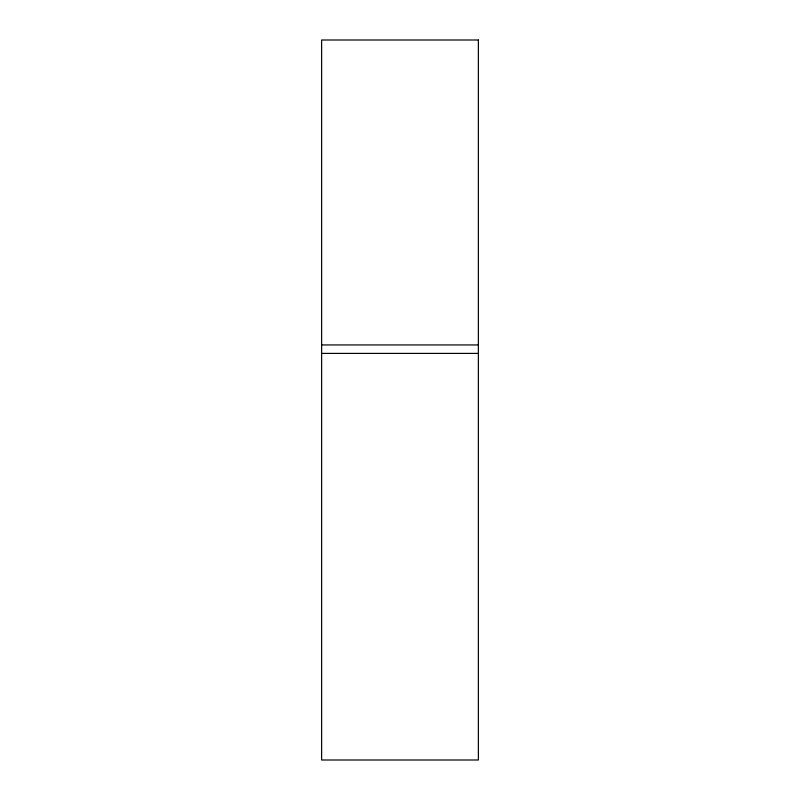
<?xml version="1.0" encoding="UTF-8"?>
<svg xmlns="http://www.w3.org/2000/svg" width="800" height="800" viewBox="0 0 800 800"><rect width="100%" height="100%" fill="white"/><g stroke="black" fill="none" stroke-linecap="round" stroke-linejoin="round"><path stroke-width="1.2" d="M321.63 344.94L478.37 344.94M321.63 353.41L478.37 353.41M478.37 40L321.63 40L321.63 760L478.37 760L478.37 40"/></g></svg>
